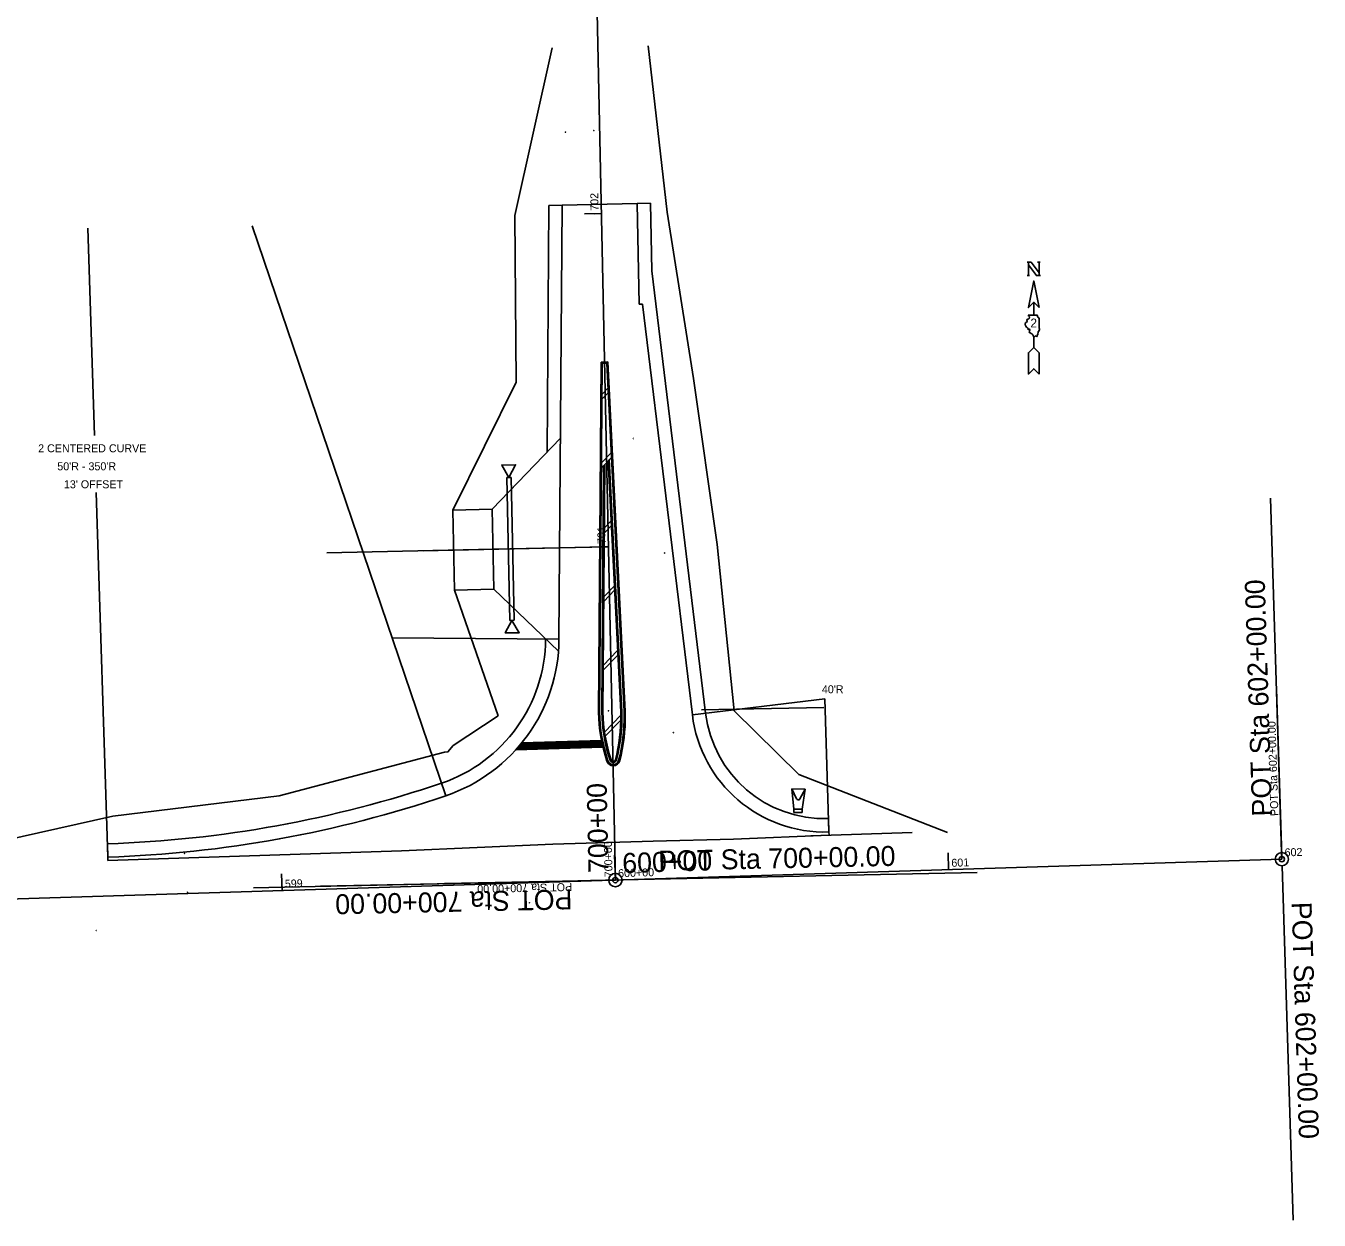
# Model space of a CAD drawing. Extents: x 2348295 to 2418419, y 1937818 to 2044704.
# Drawn here: x 2415381.5 to 2415769.4, y 2022914.2 to 2023272.5 of the extents above; entities that cross this region are included whole.
import ezdxf

# ---------------------------------------------------------------- set-up
doc = ezdxf.new("R2010")
doc.units = 0
for name, color, linetype in [('Alignment_EX_20 Centerline', 7, 'Continuous'), ('Alignment_EX_20 Notation', 7, 'Continuous'), ('Alignment_EX_50 Centerline', 7, 'Continuous'), ('Alignment_EX_50 Notation', 7, 'Continuous'), ('Design_PR_Aggregate Shoulder', 7, 'Continuous'), ('Design_PR_Entrance', 7, 'Continuous'), ('Design_PR_EOP', 7, 'Continuous'), ('Design_PR_PMK Solid Line', 7, 'Continuous'), ('Drainage_PR', 7, 'Continuous'), ('IDS_2or3 Centered Curve Radial Lines', 7, 'Continuous'), ('IDS_Vehicle Left Turn Path', 7, 'Continuous'), ('IDS_Vehicle Right Turn Path', 7, 'Continuous'), ('Topo_Building', 7, 'Continuous'), ('Topo_PMK Solid Line', 7, 'Continuous'), ('XSC_Limits of Construction', 7, 'Continuous')]:
    doc.layers.add(name, color=color, linetype=linetype)

msp = doc.modelspace()

# ---------------------------------------------------------------- linework, layer by layer
at = {"layer": 'Alignment_EX_20 Centerline'}
for p, q in [((2415558.34, 2023016.22), (2415534.48, 2024148.86)), ((2415554.13, 2023216.17), (2415552.13, 2023216.13)), ((2415556.23, 2023116.19), (2415554.23, 2023116.15)), ((2415758.24, 2023022.49), (2415758.18, 2023024.48)), ((2414398.45, 2022979.84), (2415758.24, 2023022.49)), ((2415658.29, 2023019.35), (2415658.23, 2023021.35)), ((2415558.34, 2023016.22), (2415555.34, 2023016.15)), ((2415558.34, 2023016.22), (2415558.24, 2023019.21)), ((2415458.39, 2023013.08), (2415458.32, 2023015.08))]:
    msp.add_line(p, q, dxfattribs=at)
at = {"layer": 'Alignment_EX_20 Notation'}
for p, q in [((2415758.21, 2023023.28), (2415756.64, 2023073.6)), ((2415557.54, 2023016.2), (2415507.13, 2023015.14))]:
    msp.add_line(p, q, dxfattribs=at)
for centre in [(2415758.24, 2023022.49), (2415558.34, 2023016.22)]:
    msp.add_circle(centre, 0.8, dxfattribs=at)
at = {"layer": 'Alignment_EX_50 Centerline'}
for p, q in [((2415558.34, 2023016.22), (2415534.48, 2024148.86)), ((2415558.34, 2023016.22), (2415534.48, 2024148.86)), ((2415554.13, 2023216.17), (2415549.13, 2023216.07)), ((2415554.13, 2023216.17), (2415549.13, 2023216.07)), ((2415556.23, 2023116.19), (2415551.23, 2023116.09)), ((2415556.23, 2023116.19), (2415551.23, 2023116.09)), ((2415658.29, 2023019.35), (2415658.13, 2023024.35)), ((2415658.29, 2023019.35), (2415658.13, 2023024.35)), ((2415758.24, 2023022.49), (2415758.08, 2023027.48)), ((2415758.24, 2023022.49), (2415758.08, 2023027.48)), ((2414398.45, 2022979.84), (2415758.24, 2023022.49)), ((2415558.34, 2023016.22), (2415558.1, 2023023.71)), ((2415558.34, 2023016.22), (2415558.1, 2023023.71)), ((2415458.39, 2023013.08), (2415458.23, 2023018.08)), ((2415458.39, 2023013.08), (2415458.23, 2023018.08)), ((2415558.34, 2023016.22), (2415550.84, 2023016.06)), ((2415558.34, 2023016.22), (2415550.84, 2023016.06))]:
    msp.add_line(p, q, dxfattribs=at)
at = {"layer": 'Alignment_EX_50 Notation'}
for p, q in [((2415758.18, 2023024.48), (2415754.84, 2023130.79)), ((2415758.3, 2023020.49), (2415761.64, 2022914.18)), ((2415556.34, 2023016.17), (2415449.82, 2023013.93)), ((2415560.34, 2023016.26), (2415666.86, 2023018.5))]:
    msp.add_line(p, q, dxfattribs=at)
for centre in [(2415758.24, 2023022.49), (2415758.24, 2023022.49), (2415558.34, 2023016.22), (2415558.34, 2023016.22)]:
    msp.add_circle(centre, 2, dxfattribs=at)
at = {"layer": 'Design_PR_Aggregate Shoulder'}
for p, q in [((2415538.42, 2023218.6), (2415537.86, 2023144.56)), ((2415538.42, 2023218.6), (2415542.42, 2023218.69)), ((2415568.85, 2023219.28), (2415564.85, 2023219.19)), ((2415569.3, 2023199.04), (2415569.3, 2023199.04)), ((2415569.3, 2023199.04), (2415585.41, 2023066.3)), ((2415622.27, 2023034.65), (2415622.4, 2023030.65)), ((2415406.02, 2023027.11), (2415406.14, 2023023.11))]:
    msp.add_line(p, q, dxfattribs=at)
msp.add_lwpolyline([(2415568.85, 2023219.28), (2415569.3, 2023199.04)], dxfattribs=at)
for centre, radius, start, end in [((2415491.44, 2023088.87), 46, 288.76, 359.5435), ((2415621.14, 2023070.63), 36, 186.9172, 271.7962), ((2415394.96, 2023372.93), 346, 271.8311, 288.76)]:
    msp.add_arc(centre, radius, start, end, dxfattribs=at)
at = {"layer": 'Design_PR_Entrance'}
for p, q in [((2415521.4, 2023127.46), (2415541.89, 2023148.84)), ((2415509.62, 2023127.21), (2415521.4, 2023127.46)), ((2415510.12, 2023103.22), (2415509.62, 2023127.21)), ((2415521.9, 2023103.47), (2415521.4, 2023127.46)), ((2415521.8, 2023115.47), (2415471.82, 2023114.42)), ((2415521.8, 2023115.47), (2415471.82, 2023114.42)), ((2415521.8, 2023115.47), (2415471.82, 2023114.42)), ((2415521.8, 2023115.47), (2415471.82, 2023114.42)), ((2415521.8, 2023115.47), (2415471.82, 2023114.42)), ((2415521.8, 2023115.47), (2415471.82, 2023114.42)), ((2415521.8, 2023115.47), (2415471.82, 2023114.42)), ((2415521.8, 2023115.47), (2415471.82, 2023114.42)), ((2415521.8, 2023115.47), (2415471.82, 2023114.42)), ((2415550.67, 2023116.08), (2415500.68, 2023115.02)), ((2415556.23, 2023116.19), (2415521.8, 2023115.47)), ((2415556.23, 2023116.19), (2415521.8, 2023115.47)), ((2415556.23, 2023116.19), (2415521.8, 2023115.47)), ((2415556.23, 2023116.19), (2415521.8, 2023115.47)), ((2415556.23, 2023116.19), (2415521.8, 2023115.47)), ((2415556.23, 2023116.19), (2415521.8, 2023115.47)), ((2415556.23, 2023116.19), (2415521.8, 2023115.47)), ((2415556.23, 2023116.19), (2415521.8, 2023115.47)), ((2415556.23, 2023116.19), (2415521.8, 2023115.47)), ((2415556.23, 2023116.19), (2415550.67, 2023116.08)), ((2415521.9, 2023103.47), (2415510.12, 2023103.22)), ((2415541.28, 2023084.89), (2415521.9, 2023103.47)), ((2415558.34, 2023016.22), (2415519.91, 2023015.41)), ((2415558.34, 2023016.22), (2415519.91, 2023015.41)), ((2415519.91, 2023015.41), (2415469.92, 2023014.35)), ((2415519.91, 2023015.41), (2415469.92, 2023014.35))]:
    msp.add_line(p, q, dxfattribs=at)
at = {"layer": 'Design_PR_EOP'}
for p, q in [((2415542.42, 2023218.69), (2415541.44, 2023088.49)), ((2415564.85, 2023219.19), (2415542.42, 2023218.69)), ((2415564.85, 2023219.19), (2415565.49, 2023189)), ((2415565.49, 2023189), (2415566.49, 2023189.02)), ((2415566.49, 2023189.02), (2415581.44, 2023065.82)), ((2415616.99, 2023029.48), (2415647.39, 2023030.44)), ((2415622.43, 2023029.65), (2415622.4, 2023030.65)), ((2415406.17, 2023022.11), (2415406.14, 2023023.11))]:
    msp.add_line(p, q, dxfattribs=at)
msp.add_lwpolyline([(2415406.17, 2023022.11), (2415494.25, 2023024.97), (2415539.62, 2023027.02), (2415569.66, 2023027.89), (2415593.8, 2023028.45), (2415622.43, 2023029.65)], dxfattribs=at)
for centre, radius, start, end in [((2415491.44, 2023088.87), 50, 288.76, 359.57), ((2415621.14, 2023070.63), 40, 186.9172, 271.7962), ((2415394.96, 2023372.93), 350, 271.8311, 288.76)]:
    msp.add_arc(centre, radius, start, end, dxfattribs=at)
at = {"layer": 'Design_PR_PMK Solid Line'}
for p, q in [((2415554.06, 2023171.64), (2415553.28, 2023066.6)), ((2415554.39, 2023171.31), (2415553.61, 2023066.59)), ((2415554.06, 2023171.64), (2415556.06, 2023171.68)), ((2415554.39, 2023171.31), (2415555.75, 2023171.34)), ((2415560.94, 2023066.75), (2415555.75, 2023171.34)), ((2415561.27, 2023066.77), (2415556.06, 2023171.68)), ((2415556.12, 2023163.82), (2415554.32, 2023161.94)), ((2415556.19, 2023162.44), (2415554.31, 2023160.49)), ((2415557.09, 2023144.39), (2415554.17, 2023141.35)), ((2415557.15, 2023143.01), (2415554.16, 2023139.89)), ((2415554.83, 2023140.59), (2415554.27, 2023066.59)), ((2415555.17, 2023140.94), (2415554.61, 2023066.59)), ((2415559.94, 2023066.72), (2415556.2, 2023142.02)), ((2415560.28, 2023066.73), (2415556.52, 2023142.35)), ((2415557.17, 2023122.59), (2415555.01, 2023120.34)), ((2415557.1, 2023123.97), (2415555.02, 2023121.8)), ((2415558.13, 2023103.17), (2415554.86, 2023099.75)), ((2415558.06, 2023104.54), (2415554.87, 2023101.21)), ((2415559.1, 2023083.74), (2415554.7, 2023079.15)), ((2415559.03, 2023085.11), (2415554.71, 2023080.61)), ((2415559.96, 2023065.79), (2415559.94, 2023066.72)), ((2415560.29, 2023065.8), (2415560.28, 2023066.73)), ((2415560.96, 2023065.81), (2415560.94, 2023066.75)), ((2415561.29, 2023065.82), (2415561.27, 2023066.77)), ((2415559.96, 2023065.65), (2415555.11, 2023060.59)), ((2415559.97, 2023064.21), (2415555.31, 2023059.35)), ((2415528.5, 2023055.3), (2415554.61, 2023056.12)), ((2415528.68, 2023055.51), (2415554.57, 2023056.32)), ((2415528.87, 2023055.71), (2415554.52, 2023056.52)), ((2415529.05, 2023055.92), (2415554.47, 2023056.71)), ((2415529.23, 2023056.12), (2415554.43, 2023056.91)), ((2415529.4, 2023056.33), (2415554.39, 2023057.11)), ((2415529.58, 2023056.53), (2415554.34, 2023057.31)), ((2415529.75, 2023056.74), (2415554.3, 2023057.51)), ((2415529.92, 2023056.95), (2415554.26, 2023057.71)), ((2415530.09, 2023057.15), (2415554.22, 2023057.91)), ((2415530.26, 2023057.36), (2415554.18, 2023058.11))]:
    msp.add_line(p, q, dxfattribs=at)
for centre, radius, start, end in [((2415603.26, 2023067.65), 50, 181.2066, 198.3839), ((2415603.26, 2023067.65), 49.67, 181.2066, 198.3839), ((2415603.26, 2023067.65), 49, 181.2066, 198.3839), ((2415603.26, 2023067.65), 48.67, 181.2066, 198.3839), ((2415511.3, 2023064.77), 48.67, 345.2086, 1.2066), ((2415511.3, 2023064.77), 49, 345.2086, 1.2066), ((2415511.3, 2023064.77), 49.67, 345.2086, 1.2066), ((2415511.3, 2023064.77), 50, 345.2086, 1.2066), ((2415557.71, 2023052.51), 2, 198.3839, 345.2086), ((2415557.71, 2023052.51), 1.67, 198.3839, 345.2086), ((2415557.71, 2023052.51), 1, 198.3839, 345.2086), ((2415557.71, 2023052.51), 0.668, 198.3839, 345.2086)]:
    msp.add_arc(centre, radius, start, end, dxfattribs=at)
at = {"layer": 'Drainage_PR'}
for p, q in [((2415525.81, 2023137), (2415527.06, 2023137.02)), ((2415525.81, 2023137), (2415526.71, 2023094.13)), ((2415527.06, 2023137.02), (2415527.96, 2023094.15)), ((2415526.71, 2023094.13), (2415527.96, 2023094.15)), ((2415611.24, 2023043.54), (2415615.24, 2023043.46)), ((2415611.24, 2023043.54), (2415611.87, 2023037.52)), ((2415612.66, 2023040.58), (2415611.24, 2023043.54)), ((2415613.7, 2023040.56), (2415615.24, 2023043.46)), ((2415614.37, 2023037.47), (2415615.24, 2023043.46)), ((2415611.87, 2023037.52), (2415611.85, 2023036.52)), ((2415611.85, 2023036.52), (2415614.35, 2023036.47)), ((2415611.87, 2023037.52), (2415614.37, 2023037.47)), ((2415611.87, 2023037.52), (2415614.37, 2023037.47)), ((2415614.37, 2023037.47), (2415614.35, 2023036.47))]:
    msp.add_line(p, q, dxfattribs=at)
for points in [[(2415526.44, 2023137.01), (2415528.44, 2023140.8), (2415524.28, 2023140.72)], [(2415527.34, 2023094.14), (2415525.34, 2023090.35), (2415529.5, 2023090.44)]]:
    msp.add_lwpolyline(points, close=True, dxfattribs=at)
msp.add_arc((2415613.19, 2023040.83), 0.583, 205.6264, 332.0439, dxfattribs=at)
at = {"layer": 'IDS_2or3 Centered Curve Radial Lines'}
for p, q in [((2415402.1, 2023149.64), (2415400.11, 2023211.8)), ((2415507.52, 2023041.52), (2415449.44, 2023212.53)), ((2415406.14, 2023023.11), (2415402.64, 2023132.53)), ((2415541.44, 2023088.49), (2415491.44, 2023088.87)), ((2415581.44, 2023065.82), (2415621.14, 2023070.63)), ((2415622.4, 2023030.65), (2415621.14, 2023070.63))]:
    msp.add_line(p, q, dxfattribs=at)
at = {"layer": 'IDS_Vehicle Left Turn Path'}
for centre in [(2415563.78, 2023148.7), (2415563.78, 2023148.7), (2415558.82, 2023114.14), (2415558.82, 2023114.14), (2415573.15, 2023114.36), (2415573.15, 2023114.36), (2415575.74, 2023060.43), (2415575.74, 2023060.43), (2415532.56, 2023009.4), (2415532.56, 2023009.4), (2415402.66, 2023001.08)]:
    msp.add_circle(centre, 0.0417, dxfattribs=at)
at = {"layer": 'IDS_Vehicle Right Turn Path'}
for centre in [(2415551.87, 2023241.06), (2415543.38, 2023240.63), (2415556.26, 2023067), (2415556.26, 2023067), (2415429.13, 2023024.23), (2415429.13, 2023024.23), (2415429.98, 2023012.57), (2415429.98, 2023012.57)]:
    msp.add_circle(centre, 0.0417, dxfattribs=at)
at = {"layer": 'Topo_Building'}
msp.add_line((2415584.21, 2023067.25), (2415620.88, 2023068.02), dxfattribs=at)
at = {"layer": 'Topo_PMK Solid Line'}
for p, q in [((2415682.23, 2023201.6), (2415681.84, 2023201.6)), ((2415682.23, 2023201.6), (2415682.23, 2023197.6)), ((2415682.23, 2023201.6), (2415683.03, 2023201.6)), ((2415684.63, 2023197.6), (2415682.23, 2023200.8)), ((2415683.03, 2023201.6), (2415685.43, 2023198.4)), ((2415684.99, 2023201.6), (2415685.77, 2023201.6)), ((2415685.43, 2023197.6), (2415685.43, 2023201.6)), ((2415681.84, 2023197.6), (2415682.58, 2023197.6)), ((2415685.43, 2023197.6), (2415684.63, 2023197.6)), ((2415685.43, 2023197.6), (2415685.86, 2023197.6)), ((2415683.83, 2023189.6), (2415683.83, 2023185.67)), ((2415683.83, 2023179.16), (2415683.83, 2023176.01)), ((2415683.83, 2023176.01), (2415682.23, 2023174.41)), ((2415685.43, 2023174.41), (2415683.83, 2023176.01)), ((2415682.23, 2023174.41), (2415682.23, 2023168.01)), ((2415685.43, 2023168.01), (2415685.43, 2023174.41)), ((2415682.23, 2023168.01), (2415683.83, 2023169.61)), ((2415683.83, 2023169.61), (2415685.43, 2023168.01))]:
    msp.add_line(p, q, dxfattribs=at)
for points in [[(2415685.43, 2023197.6), (2415685.43, 2023198.4), (2415683.03, 2023201.6), (2415682.23, 2023201.6), (2415682.23, 2023200.8), (2415684.63, 2023197.6)], [(2415685.43, 2023188), (2415683.83, 2023196), (2415682.23, 2023188), (2415683.83, 2023189.6)], [(2415685.43, 2023168.01), (2415685.43, 2023174.41), (2415683.83, 2023176.01), (2415682.23, 2023174.41), (2415682.23, 2023168.01), (2415683.83, 2023169.61)]]:
    msp.add_lwpolyline(points, close=True, dxfattribs=at)
for points in [[(2415682.16, 2023185.67), (2415684.9, 2023185.67), (2415684.93, 2023185.41), (2415684.94, 2023185.27), (2415685.05, 2023185.22), (2415685.15, 2023185.03), (2415685.24, 2023184.92), (2415685.41, 2023184.83), (2415685.41, 2023182.06), (2415685.41, 2023182.01), (2415685.44, 2023181.96), (2415685.41, 2023181.84), (2415685.5, 2023181.76), (2415685.55, 2023181.59), (2415685.6, 2023181.47), (2415685.59, 2023181.37), (2415685.47, 2023181.13), (2415685.28, 2023180.85), (2415685.24, 2023180.8), (2415685.15, 2023180.73), (2415685.2, 2023180.66), (2415685.15, 2023180.59), (2415685.14, 2023180.41), (2415685.09, 2023180.33), (2415685.14, 2023180.24), (2415685.04, 2023180.11), (2415685.04, 2023180), (2415685.08, 2023179.97), (2415685.14, 2023179.92), (2415685.06, 2023179.82), (2415684.97, 2023179.82), (2415684.86, 2023179.76), (2415684.79, 2023179.71), (2415684.81, 2023179.61), (2415684.85, 2023179.51), (2415684.83, 2023179.35), (2415684.77, 2023179.32), (2415684.73, 2023179.37), (2415684.64, 2023179.38), (2415684.57, 2023179.43), (2415684.37, 2023179.5), (2415684.22, 2023179.45), (2415684.14, 2023179.34), (2415684.09, 2023179.23), (2415683.99, 2023179.13), (2415683.82, 2023179.16), (2415683.68, 2023179.39), (2415683.65, 2023179.55), (2415683.68, 2023179.61), (2415683.55, 2023179.82), (2415683.59, 2023179.85), (2415683.54, 2023179.95), (2415683.48, 2023179.95), (2415683.37, 2023180.02), (2415683.36, 2023180.07), (2415683.26, 2023180.15), (2415683.16, 2023180.14), (2415683.04, 2023180.2), (2415682.91, 2023180.28), (2415682.72, 2023180.38), (2415682.53, 2023180.5), (2415682.48, 2023180.67), (2415682.52, 2023180.95), (2415682.56, 2023181.05), (2415682.61, 2023181.12), (2415682.69, 2023181.17), (2415682.64, 2023181.24), (2415682.69, 2023181.33), (2415682.72, 2023181.38), (2415682.62, 2023181.45), (2415682.45, 2023181.51), (2415682.36, 2023181.5), (2415682.33, 2023181.44), (2415682.24, 2023181.39), (2415682.15, 2023181.45), (2415682.1, 2023181.58), (2415682.11, 2023181.64), (2415682.04, 2023181.8), (2415681.89, 2023181.96), (2415681.77, 2023182.02), (2415681.64, 2023182.13), (2415681.48, 2023182.41), (2415681.39, 2023182.6), (2415681.31, 2023182.73), (2415681.3, 2023182.85), (2415681.21, 2023183.02), (2415681.24, 2023183.2), (2415681.35, 2023183.26), (2415681.36, 2023183.37), (2415681.36, 2023183.48), (2415681.5, 2023183.53), (2415681.65, 2023183.52), (2415681.72, 2023183.66), (2415681.82, 2023183.81), (2415681.87, 2023183.89), (2415681.89, 2023184.07), (2415681.79, 2023184.14), (2415681.72, 2023184.21), (2415681.76, 2023184.37), (2415681.84, 2023184.45), (2415681.97, 2023184.46)], [(2415681.97, 2023184.46), (2415682.15, 2023184.53), (2415682.23, 2023184.59), (2415682.35, 2023184.65), (2415682.43, 2023184.77), (2415682.5, 2023184.84), (2415682.6, 2023184.95), (2415682.62, 2023185.05), (2415682.6, 2023185.15), (2415682.55, 2023185.23), (2415682.42, 2023185.31), (2415682.35, 2023185.4), (2415682.31, 2023185.46), (2415682.23, 2023185.53), (2415682.23, 2023185.53), (2415682.16, 2023185.67)]]:
    msp.add_lwpolyline(points, dxfattribs=at)
at = {"layer": 'XSC_Limits of Construction'}
for p, q in [((2415528.17, 2023215.63), (2415539.41, 2023265.87)), ((2415573.9, 2023216.59), (2415568.18, 2023266.48)), ((2415528.63, 2023165.62), (2415528.17, 2023215.63)), ((2415581.74, 2023166.74), (2415573.9, 2023216.59)), ((2415509.62, 2023127.21), (2415528.63, 2023165.62)), ((2415588.84, 2023116.88), (2415581.74, 2023166.74)), ((2415509.62, 2023127.21), (2415510.12, 2023103.22)), ((2415594.01, 2023066.98), (2415588.84, 2023116.88)), ((2415523.16, 2023065.49), (2415510.12, 2023103.22)), ((2415613.33, 2023047.91), (2415657.94, 2023030.44))]:
    msp.add_line(p, q, dxfattribs=at)
for points in [[(2415594.01, 2023066.98), (2415613.33, 2023047.91), (2415613.33, 2023047.91)], [(2415523.16, 2023065.49), (2415509.65, 2023056.56), (2415508.11, 2023054.66), (2415507.11, 2023054.63), (2415457.49, 2023041.53), (2415407.66, 2023035.4), (2415357.99, 2023024.32)]]:
    msp.add_lwpolyline(points, dxfattribs=at)

# ---------------------------------------------------------------- texts
at = {"layer": 'Alignment_EX_20 Centerline'}
for s, rotation, p in [(' 702', 91.2066, (2415553.33, 2023216.15)), (' 701', 91.2066, (2415555.43, 2023116.18)), (' 700+00', 91.2066, (2415557.54, 2023016.2)), (' 602', 1.7962, (2415758.21, 2023023.28)), (' 601', 1.7962, (2415658.26, 2023020.15)), (' 599', 1.7962, (2415458.36, 2023013.88)), (' 600+00', 1.7962, (2415558.31, 2023017.02))]:
    msp.add_text(s, height=2.4, rotation=rotation, dxfattribs=at).set_placement(p)
at = {"layer": 'Alignment_EX_20 Notation'}
for s, rotation, p in [('POT Sta 602+00.00', 91.7962, (2415757.23, 2023035.46)), ('POT Sta 700+00.00', 181.2066, (2415545.35, 2023015.34))]:
    msp.add_text(s, height=2.4, rotation=rotation, dxfattribs=at).set_placement(p)
at = {"layer": 'Alignment_EX_50 Centerline'}
for s, rotation, p in [(' 700+00', 91.2066, (2415556.34, 2023016.17)), (' 700+00', 91.2066, (2415556.34, 2023016.17)), (' 600+00', 1.7962, (2415558.27, 2023018.22)), (' 600+00', 1.7962, (2415558.27, 2023018.22))]:
    msp.add_text(s, height=6, rotation=rotation, dxfattribs=at).set_placement(p)
at = {"layer": 'Alignment_EX_50 Notation'}
for s, rotation, p in [('POT Sta 602+00.00', 91.7962, (2415755.33, 2023035.4)), ('POT Sta 700+00.00', 1.2066, (2415571.28, 2023018.99)), ('POT Sta 700+00.00', 181.2066, (2415545.39, 2023013.44)), ('POT Sta 602+00.00', 271.7962, (2415761.15, 2023009.57))]:
    msp.add_text(s, height=6, rotation=rotation, dxfattribs=at).set_placement(p)
at = {"layer": 'IDS_Vehicle Left Turn Path'}
for s, rotation, p in [('01:030:2:L:F', 97.7198, (2415563.78, 2023148.7)), ('01:040:1:ACW:F', 97.7198, (2415563.78, 2023148.7)), ('01:020:2:ACCW:F', 97.7198, (2415575.74, 2023060.43)), ('01:030:1:L:F', 97.7198, (2415575.74, 2023060.43)), ('01:010:2:L:F', 1.7962, (2415532.56, 2023009.4)), ('01:020:1:ACCW:F', 1.7962, (2415532.56, 2023009.4))]:
    msp.add_text(s, height=0.0000833, rotation=rotation, dxfattribs=at).set_placement(p)
for s, p in [('01:01', (2415558.82, 2023114.14)), ('01:02', (2415558.82, 2023114.14)), ('01:01', (2415573.15, 2023114.36)), ('01:02', (2415573.15, 2023114.36)), ('01:01', (2415402.66, 2023001.08))]:
    msp.add_text(s, height=0.0000833, dxfattribs=at).set_placement(p)
at = {"layer": 'IDS_Vehicle Right Turn Path'}
for s, p in [('01:01', (2415551.87, 2023241.06)), ('01:01', (2415543.38, 2023240.63)), ('01:01', (2415429.13, 2023024.23)), ('01:02', (2415429.13, 2023024.23)), ('01:01', (2415429.98, 2023012.57)), ('01:02', (2415429.98, 2023012.57))]:
    msp.add_text(s, height=0.0000833, dxfattribs=at).set_placement(p)
for s in ['01:010:2:L:F', '01:020:1:ACW:F']:
    msp.add_text(s, height=0.0000833, rotation=272.8432, dxfattribs=at).set_placement((2415556.26, 2023067))
at = {"layer": 'Topo_Building'}
for s, p in [('2 CENTERED CURVE', (2415385.23, 2023144.56)), ("50'R - 350'R", (2415390.97, 2023139.16)), ("13' OFFSET", (2415392.95, 2023133.76)), ("40'R", (2415620.28, 2023072.26))]:
    msp.add_text(s, height=2.4, dxfattribs=at).set_placement(p)
at = {"layer": 'Topo_PMK Solid Line'}
msp.add_text('2', height=2.67, rotation=360, dxfattribs=at).set_placement((2415682.82, 2023182.01))

doc.saveas('drawing.dxf')
